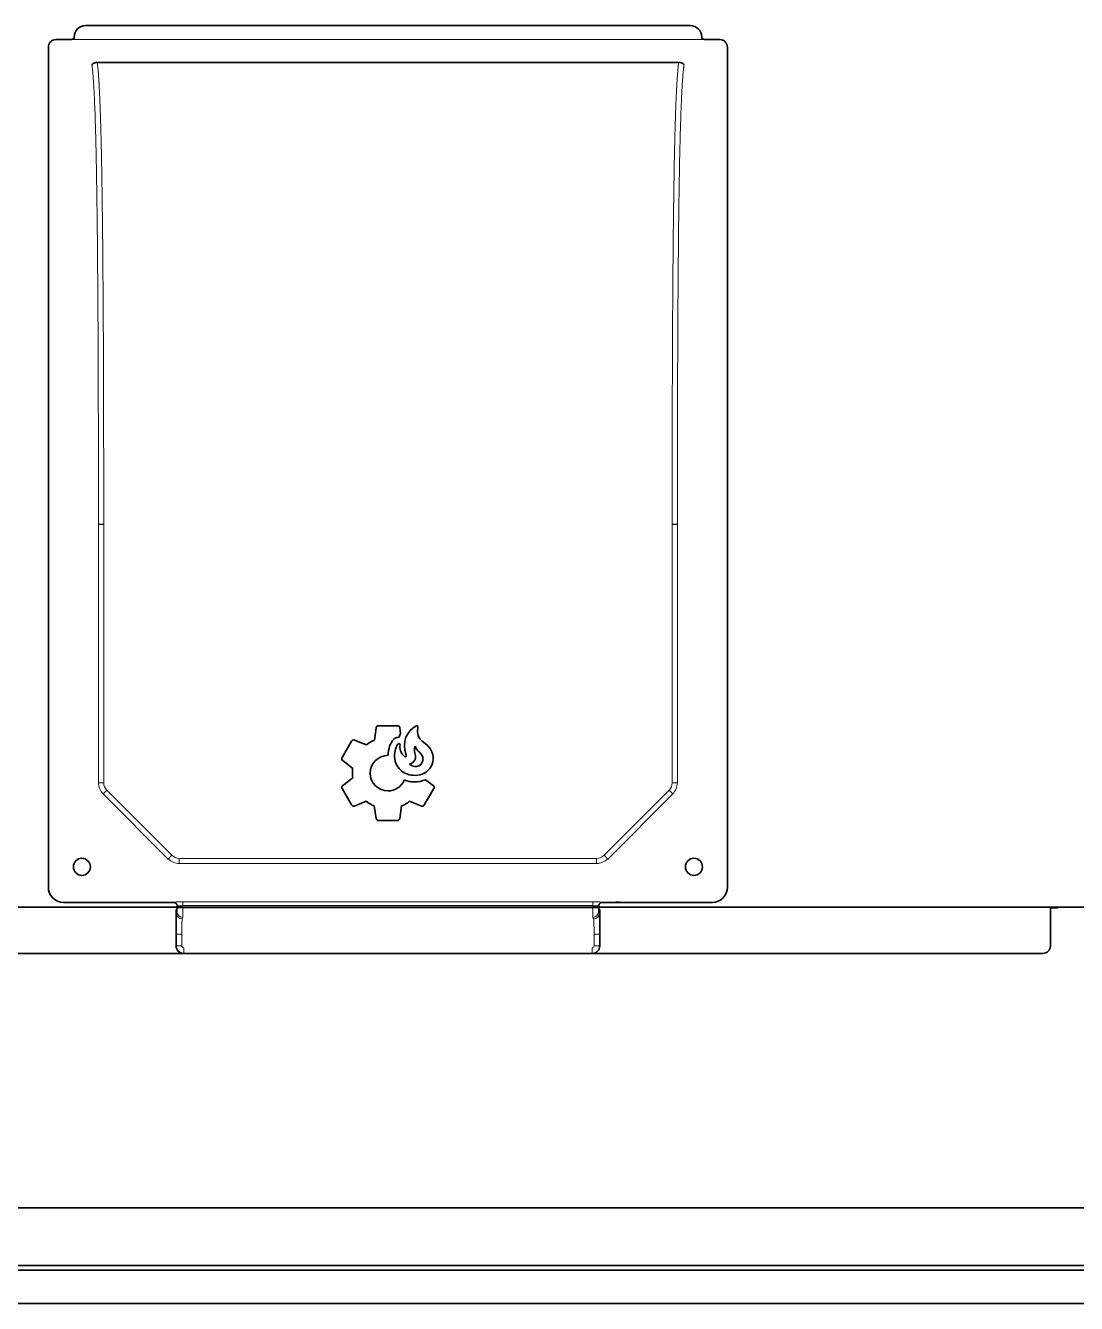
# Model space of a CAD drawing. Extents: x -760 to 4209, y 5795 to 10328.
# Drawn here: x -386.8 to -109.8, y 7999.4 to 8336.1 of the extents above; entities that cross this region are included whole.
import ezdxf

# ---------------------------------------------------------------- set-up
doc = ezdxf.new("R2010")
doc.units = 0
doc.header["$LTSCALE"] = 5
doc.layers.get('0').update_dxf_attribs({"linetype": 'CONTINUOUS', "lineweight": 0})
doc.layers.add('1', color=7, linetype='CONTINUOUS', true_color=0xffffff)
doc.layers.add('ORTHO$15', color=7, linetype='CONTINUOUS', true_color=0xffffff)

msp = doc.modelspace()

# ---------------------------------------------------------------- linework, layer by layer
msp.add_line((-375.03, 8332.38), (-207.6, 8332.38))
at = {"layer": '1', "linetype": 'Continuous', "lineweight": 35}
for p, q in [((-211.63, 8336.07), (-370.99, 8336.07)), ((-380.81, 8330.29), (-380.81, 8109.07)), ((-375.03, 8332.38), (-378.85, 8332.38)), ((-203.78, 8332.38), (-207.6, 8332.38)), ((-201.81, 8330.29), (-201.81, 8109.07)), ((-367.93, 8326.37), (-214.67, 8326.37)), ((-285.62, 8141.48), (-285.6, 8141.46)), ((-347.86, 8105.07), (-376.81, 8105.07)), ((-205.81, 8105.07), (-234.77, 8105.07)), ((-347.15, 8093.6), (-347.15, 8102.04)), ((-347.14, 8103.04), (-346.87, 8103.57)), ((-235.49, 8103.04), (-235.75, 8103.57)), ((-235.47, 8093.6), (-235.47, 8102.04)), ((-237.47, 8091.6), (-345.15, 8091.6))]:
    msp.add_line(p, q, dxfattribs=at)
at = {"layer": '1', "linetype": 'Continuous', "lineweight": 13}
for p, q in [((-366.22, 8204.67), (-367.61, 8204.67)), ((-367.61, 8136.57), (-367.61, 8204.6)), ((-366.22, 8204.6), (-366.22, 8136.57)), ((-215.02, 8204.67), (-216.41, 8204.67)), ((-215.02, 8204.62), (-216.41, 8204.62)), ((-216.41, 8136.57), (-216.41, 8204.62)), ((-215.02, 8204.62), (-215.02, 8136.57)), ((-367.61, 8136.57), (-366.22, 8136.57)), ((-366.39, 8133.64), (-365.42, 8134.61)), ((-365.42, 8134.61), (-348.27, 8117.47)), ((-234.35, 8117.47), (-217.21, 8134.61)), ((-216.24, 8133.63), (-217.21, 8134.61)), ((-215.02, 8136.57), (-216.41, 8136.57)), ((-349.25, 8116.49), (-366.39, 8133.64)), ((-216.24, 8133.63), (-233.38, 8116.49)), ((-380.78, 8109.09), (-380.78, 8130.04)), ((-201.84, 8130.04), (-201.84, 8109.09)), ((-349.25, 8116.49), (-348.27, 8117.47)), ((-233.38, 8116.49), (-234.35, 8117.47)), ((-346.31, 8115.27), (-346.31, 8116.66)), ((-346.31, 8116.66), (-236.31, 8116.66)), ((-236.31, 8115.27), (-346.31, 8115.27)), ((-236.31, 8115.27), (-236.31, 8116.66)), ((-380.81, 8109.07), (-380.78, 8109.09)), ((-201.84, 8109.09), (-201.81, 8109.07)), ((-357.01, 8105.09), (-376.78, 8105.09)), ((-347.86, 8105.07), (-347.84, 8105.11)), ((-346.84, 8104.11), (-346.86, 8104.07)), ((-346.84, 8103.6), (-346.84, 8104.11)), ((-346.84, 8103.6), (-345.34, 8103.6)), ((-345.34, 8105.19), (-345.34, 8104.2)), ((-345.34, 8105.19), (-237.29, 8105.19)), ((-345.34, 8104.2), (-345.34, 8103.6)), ((-237.29, 8104.2), (-345.34, 8104.2)), ((-345.34, 8103.6), (-237.29, 8103.6)), ((-237.29, 8105.19), (-237.29, 8104.2)), ((-237.29, 8103.6), (-237.29, 8104.2)), ((-235.79, 8103.6), (-237.29, 8103.6)), ((-235.77, 8104.07), (-235.79, 8104.11)), ((-235.79, 8104.11), (-235.79, 8103.6)), ((-234.79, 8105.11), (-234.77, 8105.07)), ((-205.84, 8105.09), (-225.61, 8105.09)), ((-347.05, 8102.22), (-346.86, 8102.6)), ((-345.36, 8101.1), (-345.55, 8100.72)), ((-237.08, 8100.72), (-237.27, 8101.1)), ((-235.77, 8102.6), (-235.58, 8102.22)), ((-347.15, 8093.6), (-347.14, 8093.63)), ((-347.14, 8096.72), (-345.64, 8096.72)), ((-347.14, 8093.63), (-347.14, 8096.72)), ((-347.14, 8093.63), (-345.64, 8093.63)), ((-345.64, 8096.72), (-345.64, 8093.63)), ((-236.98, 8093.63), (-236.98, 8096.72)), ((-235.48, 8096.72), (-236.98, 8096.72)), ((-235.48, 8093.63), (-236.98, 8093.63)), ((-235.48, 8096.72), (-235.48, 8093.63)), ((-235.48, 8093.63), (-235.47, 8093.6)), ((-345.14, 8091.63), (-345.15, 8091.6)), ((-345.14, 8091.63), (-345.14, 8093.13)), ((-237.48, 8091.63), (-345.14, 8091.63)), ((-237.48, 8091.63), (-237.48, 8093.13)), ((-237.47, 8091.6), (-237.48, 8091.63))]:
    msp.add_line(p, q, dxfattribs=at)
at = {"layer": '1', "linetype": 'Continuous', "lineweight": 35}
for centre in [(-371.98, 8114.43), (-210.65, 8114.43)]:
    msp.add_circle(centre, 2.25, dxfattribs=at)
for centre, major_axis, ratio, start_param, end_param in [((-370.97, 8333.06), (-2.92, 0.87), 0.983499, 5.005868, 6.567577), ((-211.66, 8333.06), (2.92, 0.87), 0.983499, 5.998794, 7.560502), ((-375.03, 8332.74), (-1, 0), 0.365276, 1.570796, 2.806932), ((-374.1, 8333.09), (0, -0.5), 0.176327, 0.711148, 1.570796), ((-208.52, 8333.09), (0, -0.5), 0.176327, 4.712389, 5.572038), ((-207.6, 8332.74), (-1, 0), 0.365276, 0.334661, 1.570796), ((-378.81, 8330.25), (-0.3, 2.11), 0.938162, 6.149388, 7.702226), ((-203.82, 8330.25), (0.3, 2.11), 0.938162, 4.864145, 6.416982), ((-376.81, 8109.08), (-3.34, -2.22), 0.998023, 5.69633, 7.2653), ((-205.82, 8109.08), (3.34, -2.22), 0.998023, 5.301071, 6.87004), ((-347.86, 8104.07), (-0.447, -0.895), 0.999239, 2.551372, 3.604814), ((-346.87, 8104.57), (0, -1), 0.017455, 0.034907, 1.04843), ((-235.75, 8104.57), (0, -1), 0.017455, 5.234755, 6.248279), ((-234.77, 8104.07), (0.447, -0.895), 0.999239, 2.678371, 3.731813), ((-347.14, 8102.04), (0, -1), 0.017455, 3.176499, 4.712389), ((-235.49, 8102.04), (0, -1), 0.017455, 1.570796, 3.106686), ((-345.15, 8093.6), (-0.89, -1.79), 0.999239, 5.176219, 6.746407), ((-237.47, 8093.6), (0.89, -1.79), 0.999239, 5.819964, 7.390151)]:
    msp.add_ellipse(centre, major_axis=major_axis, ratio=ratio, start_param=start_param, end_param=end_param, dxfattribs=at)
at = {"layer": '1', "linetype": 'Continuous', "lineweight": 13}
for centre, major_axis, ratio, start_param, end_param in [((-360.47, 8137.87), (-6.75, -2.93), 0.815298, 6.002528, 6.538645), ((-360.47, 8137.87), (5.53, 2.41), 0.662987, 2.860935, 3.397052), ((-222.16, 8137.86), (-5.53, 2.41), 0.662987, 2.886133, 3.42225), ((-222.16, 8137.86), (6.75, -2.93), 0.815298, 6.027726, 6.563843), ((-345.02, 8122.42), (2.41, 5.53), 0.662987, 2.886133, 3.42225), ((-237.61, 8122.42), (2.41, -5.53), 0.662987, 6.002528, 6.538645), ((-345.02, 8122.42), (-2.93, -6.75), 0.815298, 6.027726, 6.563843), ((-237.61, 8122.42), (2.93, -6.75), 0.815298, 6.002528, 6.538645), ((-376.78, 8109.09), (-3.33, -2.22), 0.999998, 5.69633, 7.2653), ((-205.84, 8109.09), (3.33, -2.22), 0.999998, 5.301071, 6.870041), ((-345.34, 8105.11), (-2.5, 0), 0.034921, 4.712389, 6.265732), ((-347.84, 8104.11), (-0.894, 0.447), 0.999239, 3.605423, 5.17561), ((-346.86, 8103.6), (0, -1), 0.017455, 0.034907, 1.570796), ((-345.34, 8104.11), (-1.5, 0), 0.058201, 4.712389, 6.265732), ((-345.36, 8103.6), (0, -2.5), 0.006982, 0.034907, 1.570796), ((-237.29, 8105.11), (-2.5, 0), 0.034921, 3.159046, 4.712389), ((-237.29, 8104.11), (-1.5, 0), 0.058201, 3.159046, 4.712389), ((-237.27, 8103.6), (0, -2.5), 0.006982, 4.712389, 6.248279), ((-234.79, 8104.11), (-0.894, -0.447), 0.999239, 4.249168, 5.819355), ((-235.77, 8103.6), (0, -1), 0.017455, 4.712389, 6.248279), ((-225.49, 8105.22), (-4.95, 0), 0.024678, 0.726262, 1.546094), ((-347.04, 8096.72), (0, -5.5), 0.017455, 3.176499, 4.712389), ((-345.55, 8102.22), (-1.34, 0.67), 0.999239, 0.46383, 2.034018), ((-345.36, 8102.6), (-1.34, 0.67), 0.999239, 0.46383, 2.034018), ((-345.54, 8096.72), (0, -4), 0.024001, 3.176499, 4.712389), ((-237.27, 8102.6), (1.34, 0.67), 0.999239, 4.249168, 5.819355), ((-237.08, 8102.22), (1.34, 0.67), 0.999239, 4.249168, 5.819355), ((-237.08, 8096.72), (0, -4), 0.024001, 1.570796, 3.106686), ((-235.58, 8096.72), (0, -5.5), 0.017455, 1.570796, 3.106686), ((-345.14, 8093.63), (1.79, -0.89), 0.99962, 3.605423, 5.17561), ((-345.14, 8093.63), (-0.224, -0.448), 0.999239, 5.176219, 6.746407), ((-237.48, 8093.63), (0.224, -0.448), 0.999239, 5.819964, 7.390151), ((-237.48, 8093.63), (-1.79, -0.89), 0.99962, 1.107575, 2.677762)]:
    msp.add_ellipse(centre, major_axis=major_axis, ratio=ratio, start_param=start_param, end_param=end_param, dxfattribs=at)
at = {"layer": '1', "linetype": 'Continuous', "lineweight": 35}
for points, knots in [([(-374.04, 8332.71), (-374.05, 8332.69), (-374.05, 8332.68), (-374.07, 8332.65), (-374.07, 8332.63), (-374.08, 8332.62)], [0, 0, 0, 0, 0.5, 0.5, 1, 1, 1, 1]), ([(-208.54, 8332.62), (-208.55, 8332.63), (-208.56, 8332.65), (-208.57, 8332.68), (-208.58, 8332.69), (-208.58, 8332.71)], [0, 0, 0, 0, 0.5, 0.5, 1, 1, 1, 1]), ([(-369.34, 8325.81), (-369.33, 8325.82), (-369.33, 8325.82), (-369.32, 8325.83), (-369.32, 8325.83), (-369.31, 8325.84), (-369.29, 8325.85), (-369.26, 8325.89), (-369.22, 8325.92), (-369.14, 8325.98), (-369.09, 8326.01), (-368.93, 8326.11), (-368.81, 8326.17), (-368.57, 8326.27), (-368.32, 8326.34), (-368.06, 8326.37), (-367.93, 8326.37)], [0, 0, 0, 0, 0.015625, 0.015625, 0.023438, 0.023438, 0.03125, 0.0625, 0.125, 0.125, 0.25, 0.25, 0.5, 0.5, 0.75, 1, 1, 1, 1]), ([(-213.26, 8325.81), (-213.27, 8325.82), (-213.28, 8325.82), (-213.28, 8325.83), (-213.29, 8325.83), (-213.29, 8325.84), (-213.31, 8325.85), (-213.32, 8325.87), (-213.36, 8325.9), (-213.38, 8325.92), (-213.46, 8325.98), (-213.51, 8326.01), (-213.68, 8326.11), (-213.79, 8326.17), (-213.94, 8326.23), (-213.97, 8326.24), (-214.03, 8326.26), (-214.06, 8326.27), (-214.16, 8326.3), (-214.22, 8326.32), (-214.41, 8326.35), (-214.54, 8326.37), (-214.67, 8326.37)], [0, 0, 0, 0, 0.015625, 0.015625, 0.023438, 0.023438, 0.03125, 0.0625, 0.0625, 0.125, 0.125, 0.25, 0.25, 0.5, 0.5, 0.5625, 0.5625, 0.625, 0.625, 0.75, 0.75, 1, 1, 1, 1]), ([(-283.88, 8151.58), (-283.73, 8151.67), (-283.53, 8151.63), (-283.44, 8151.47), (-283.39, 8151.4), (-283.38, 8151.31), (-283.4, 8151.23)], [0, 0, 0, 0, 0.5, 0.5, 0.5, 1, 1, 1, 1]), ([(-288.36, 8148.6), (-288.36, 8148.6), (-288.45, 8148.6), (-288.45, 8148.6), (-289.12, 8148.6), (-289.74, 8148.26), (-290.12, 8147.71)], [0, 0, 0, 0, 0.5, 0.5, 0.5, 1, 1, 1, 1]), ([(-288.7, 8146.75), (-288.6, 8146.9), (-288.41, 8146.94), (-288.26, 8146.84), (-288.16, 8146.77), (-288.11, 8146.66), (-288.12, 8146.54)], [0, 0, 0, 0, 0.5, 0.5, 0.5, 1, 1, 1, 1]), ([(-291.27, 8143.81), (-293.89, 8143.81), (-295.99, 8141.71), (-295.99, 8136.53), (-293.9, 8134.43), (-291.31, 8134.43), (-289.42, 8134.43), (-287.71, 8135.56), (-286.98, 8137.31)], [0, 0, 0, 0, 0.333333, 0.333333, 0.666667, 0.666667, 0.666667, 1, 1, 1, 1]), ([(-286.95, 8143.5), (-286.8, 8143.4), (-286.61, 8143.44), (-286.5, 8143.58), (-286.44, 8143.67), (-286.43, 8143.78), (-286.47, 8143.88)], [0, 0, 0, 0, 0.5, 0.5, 0.5, 1, 1, 1, 1]), ([(-346.86, 8104.07), (-346.86, 8104.11), (-346.86, 8104.15), (-346.87, 8104.21), (-346.87, 8104.24), (-346.88, 8104.27), (-346.88, 8104.3), (-346.88, 8104.31), (-346.9, 8104.36), (-346.91, 8104.4), (-346.94, 8104.47), (-346.95, 8104.49), (-346.96, 8104.53), (-346.98, 8104.55), (-346.99, 8104.57)], [0, 0, 0, 0, 0.25, 0.25, 0.375, 0.4375, 0.4375, 0.5, 0.5, 0.75, 0.75, 0.875, 0.875, 1, 1, 1, 1]), ([(-235.64, 8104.57), (-235.66, 8104.53), (-235.68, 8104.49), (-235.71, 8104.42), (-235.72, 8104.39), (-235.73, 8104.36), (-235.73, 8104.34), (-235.74, 8104.33), (-235.75, 8104.27), (-235.76, 8104.23), (-235.76, 8104.17), (-235.76, 8104.15), (-235.77, 8104.11), (-235.77, 8104.09), (-235.77, 8104.07)], [0, 0, 0, 0, 0.25, 0.25, 0.375, 0.4375, 0.4375, 0.5, 0.5, 0.75, 0.75, 0.875, 0.875, 1, 1, 1, 1])]:
    msp.add_open_spline(points, degree=3, knots=knots, dxfattribs=at)
at = {"layer": '1', "linetype": 'Continuous', "lineweight": 13}
for points, knots in [([(-367.61, 8204.67), (-367.61, 8207.52), (-367.61, 8210.37), (-367.62, 8216.08), (-367.62, 8218.93), (-367.62, 8223.21), (-367.63, 8224.63), (-367.63, 8226.77), (-367.63, 8227.84), (-367.63, 8228.91), (-367.63, 8229.62), (-367.63, 8229.97), (-367.64, 8233.18), (-367.65, 8236.02), (-367.66, 8240.27), (-367.66, 8241.69), (-367.67, 8244.52), (-367.68, 8245.93), (-367.69, 8248.75), (-367.69, 8250.16), (-367.71, 8252.97), (-367.71, 8254.38), (-367.73, 8257.18), (-367.73, 8258.58), (-367.75, 8261.38), (-367.76, 8262.77), (-367.78, 8265.56), (-367.79, 8266.95), (-367.81, 8269.72), (-367.82, 8271.1), (-367.84, 8273.87), (-367.85, 8275.24), (-367.88, 8277.99), (-367.89, 8279.36), (-367.91, 8281.41), (-367.92, 8282.09), (-367.93, 8283.46), (-367.94, 8284.14), (-367.97, 8286.17), (-367.99, 8287.53), (-368.01, 8289.04), (-368.01, 8289.21), (-368.01, 8289.55), (-368.02, 8289.72), (-368.02, 8290.22), (-368.04, 8291.23), (-368.05, 8292.23), (-368.08, 8294.21), (-368.1, 8295.52), (-368.14, 8297.46), (-368.15, 8298.1), (-368.17, 8299.38), (-368.18, 8300.01), (-368.22, 8301.9), (-368.25, 8303.14), (-368.3, 8305.57), (-368.33, 8306.77), (-368.38, 8308.53), (-368.4, 8309.11), (-368.42, 8309.83), (-368.42, 8309.97), (-368.43, 8310.26), (-368.44, 8310.4), (-368.45, 8310.82), (-368.46, 8311.1), (-368.5, 8312.49), (-368.54, 8313.56), (-368.6, 8315.1), (-368.62, 8315.6), (-368.67, 8316.58), (-368.69, 8317.06), (-368.73, 8317.99), (-368.75, 8318.44), (-368.8, 8319.32), (-368.82, 8319.75), (-368.85, 8320.27), (-368.86, 8320.37), (-368.87, 8320.57), (-368.88, 8320.67), (-368.9, 8320.97), (-368.91, 8321.17), (-368.95, 8321.74), (-368.98, 8322.11), (-369.03, 8322.8), (-369.06, 8323.13), (-369.1, 8323.6), (-369.11, 8323.76), (-369.14, 8324.05), (-369.15, 8324.2), (-369.18, 8324.48), (-369.19, 8324.61), (-369.22, 8324.88), (-369.24, 8325), (-369.27, 8325.25), (-369.28, 8325.37), (-369.3, 8325.54), (-369.31, 8325.59), (-369.32, 8325.7), (-369.33, 8325.76), (-369.34, 8325.81)], [0, 0, 0, 0, 0.0625, 0.0625, 0.125, 0.125, 0.15625, 0.15625, 0.171875, 0.179687, 0.179687, 0.1875, 0.1875, 0.25, 0.25, 0.28125, 0.28125, 0.3125, 0.3125, 0.34375, 0.34375, 0.375, 0.375, 0.40625, 0.40625, 0.4375, 0.4375, 0.46875, 0.46875, 0.5, 0.5, 0.53125, 0.53125, 0.5625, 0.5625, 0.578125, 0.578125, 0.59375, 0.59375, 0.625, 0.625, 0.628906, 0.628906, 0.632812, 0.632812, 0.640625, 0.65625, 0.65625, 0.6875, 0.6875, 0.703125, 0.703125, 0.71875, 0.71875, 0.75, 0.75, 0.78125, 0.78125, 0.796875, 0.796875, 0.800781, 0.800781, 0.804687, 0.804687, 0.8125, 0.8125, 0.84375, 0.84375, 0.859375, 0.859375, 0.875, 0.875, 0.890625, 0.890625, 0.90625, 0.90625, 0.910156, 0.910156, 0.914062, 0.914062, 0.921875, 0.921875, 0.9375, 0.9375, 0.953125, 0.953125, 0.960937, 0.960937, 0.96875, 0.96875, 0.976562, 0.976562, 0.984375, 0.984375, 0.992187, 0.992187, 0.996094, 0.996094, 1, 1, 1, 1]), ([(-367.93, 8326.37), (-367.92, 8326.26), (-367.9, 8326.15), (-367.87, 8325.92), (-367.86, 8325.8), (-367.83, 8325.55), (-367.82, 8325.42), (-367.79, 8325.16), (-367.78, 8325.02), (-367.75, 8324.74), (-367.74, 8324.6), (-367.71, 8324.3), (-367.69, 8324.15), (-367.65, 8323.67), (-367.63, 8323.34), (-367.58, 8322.65), (-367.55, 8322.28), (-367.51, 8321.7), (-367.5, 8321.51), (-367.48, 8321.21), (-367.48, 8321.11), (-367.46, 8320.9), (-367.46, 8320.8), (-367.43, 8320.28), (-367.4, 8319.86), (-367.36, 8318.97), (-367.34, 8318.52), (-367.29, 8317.59), (-367.27, 8317.11), (-367.23, 8316.13), (-367.21, 8315.63), (-367.15, 8314.08), (-367.11, 8313.01), (-367.07, 8311.62), (-367.06, 8311.27), (-367.05, 8310.91), (-367.04, 8310.77), (-367.04, 8310.7), (-367.03, 8310.48), (-367.03, 8310.34), (-367.01, 8309.62), (-366.99, 8309.04), (-366.94, 8307.27), (-366.91, 8306.07), (-366.86, 8303.63), (-366.83, 8302.39), (-366.79, 8300.49), (-366.78, 8299.86), (-366.76, 8298.58), (-366.75, 8297.93), (-366.71, 8295.99), (-366.69, 8294.67), (-366.66, 8292.68), (-366.65, 8292.01), (-366.64, 8291), (-366.63, 8290.66), (-366.63, 8290.16), (-366.63, 8289.99), (-366.62, 8289.65), (-366.62, 8289.48), (-366.6, 8287.96), (-366.58, 8286.6), (-366.55, 8284.55), (-366.55, 8283.86), (-366.53, 8282.49), (-366.52, 8281.81), (-366.5, 8279.75), (-366.49, 8278.37), (-366.47, 8275.61), (-366.45, 8274.23), (-366.43, 8271.45), (-366.42, 8270.06), (-366.4, 8267.27), (-366.39, 8265.87), (-366.37, 8263.08), (-366.36, 8261.67), (-366.35, 8258.86), (-366.34, 8257.46), (-366.32, 8254.64), (-366.32, 8253.23), (-366.31, 8250.4), (-366.3, 8248.98), (-366.29, 8246.15), (-366.28, 8244.73), (-366.27, 8241.88), (-366.27, 8240.46), (-366.26, 8236.19), (-366.25, 8233.33), (-366.25, 8230.11), (-366.24, 8229.39), (-366.24, 8227.96), (-366.24, 8226.89), (-366.24, 8224.74), (-366.23, 8223.3), (-366.23, 8219), (-366.23, 8216.14), (-366.22, 8210.4), (-366.22, 8207.54), (-366.22, 8204.67)], [0, 0, 0, 0, 0.007812, 0.007812, 0.015625, 0.015625, 0.023437, 0.023437, 0.03125, 0.03125, 0.039062, 0.039062, 0.046875, 0.046875, 0.0625, 0.0625, 0.078125, 0.078125, 0.085937, 0.085937, 0.089844, 0.089844, 0.09375, 0.09375, 0.109375, 0.109375, 0.125, 0.125, 0.140625, 0.140625, 0.15625, 0.15625, 0.1875, 0.1875, 0.195312, 0.197266, 0.197266, 0.199219, 0.199219, 0.203125, 0.203125, 0.21875, 0.21875, 0.25, 0.25, 0.28125, 0.28125, 0.296875, 0.296875, 0.3125, 0.3125, 0.34375, 0.34375, 0.359375, 0.359375, 0.367187, 0.367187, 0.371094, 0.371094, 0.375, 0.375, 0.40625, 0.40625, 0.421875, 0.421875, 0.4375, 0.4375, 0.46875, 0.46875, 0.5, 0.5, 0.53125, 0.53125, 0.5625, 0.5625, 0.59375, 0.59375, 0.625, 0.625, 0.65625, 0.65625, 0.6875, 0.6875, 0.71875, 0.71875, 0.75, 0.75, 0.8125, 0.8125, 0.820312, 0.828125, 0.84375, 0.84375, 0.875, 0.875, 0.9375, 0.9375, 1, 1, 1, 1]), ([(-216.41, 8204.67), (-216.41, 8206.1), (-216.41, 8207.54), (-216.41, 8210.41), (-216.41, 8211.85), (-216.4, 8214.72), (-216.4, 8216.15), (-216.4, 8218.31), (-216.4, 8219.02), (-216.4, 8220.46), (-216.4, 8221.18), (-216.4, 8223.33), (-216.39, 8224.76), (-216.39, 8227.63), (-216.39, 8229.06), (-216.38, 8233.36), (-216.37, 8236.22), (-216.36, 8240.5), (-216.35, 8241.93), (-216.34, 8244.78), (-216.34, 8246.2), (-216.33, 8249.05), (-216.32, 8250.48), (-216.31, 8253.32), (-216.3, 8254.74), (-216.29, 8257.58), (-216.28, 8258.99), (-216.26, 8261.83), (-216.25, 8263.24), (-216.24, 8265.36), (-216.24, 8266.07), (-216.23, 8267.47), (-216.22, 8268.18), (-216.2, 8270.28), (-216.19, 8271.68), (-216.17, 8274.47), (-216.16, 8275.85), (-216.13, 8278.61), (-216.12, 8279.99), (-216.1, 8282.04), (-216.09, 8282.72), (-216.07, 8284.08), (-216.06, 8284.76), (-216.04, 8286.79), (-216.02, 8288.14), (-215.98, 8290.82), (-215.96, 8292.15), (-215.92, 8294.79), (-215.9, 8296.1), (-215.87, 8298.05), (-215.86, 8298.69), (-215.84, 8299.5), (-215.84, 8299.66), (-215.83, 8299.98), (-215.83, 8300.14), (-215.82, 8300.62), (-215.82, 8300.94), (-215.78, 8302.53), (-215.76, 8303.78), (-215.71, 8305.62), (-215.7, 8306.22), (-215.67, 8307.12), (-215.67, 8307.42), (-215.65, 8307.87), (-215.65, 8308.02), (-215.64, 8308.31), (-215.64, 8308.46), (-215.62, 8309.19), (-215.6, 8309.77), (-215.57, 8310.91), (-215.53, 8312.03), (-215.48, 8313.64), (-215.44, 8314.68), (-215.4, 8315.7), (-215.38, 8316.2), (-215.34, 8317.17), (-215.29, 8318.12), (-215.25, 8319.02), (-215.21, 8319.68), (-215.2, 8319.9), (-215.18, 8320.21), (-215.17, 8320.37), (-215.16, 8320.53), (-215.16, 8320.63), (-215.16, 8320.69), (-215.13, 8321.15), (-215.1, 8321.55), (-215.05, 8322.31), (-215.03, 8322.67), (-214.98, 8323.36), (-214.95, 8323.69), (-214.9, 8324.32), (-214.87, 8324.61), (-214.83, 8325.03), (-214.81, 8325.17), (-214.79, 8325.36), (-214.79, 8325.43), (-214.77, 8325.55), (-214.76, 8325.62), (-214.74, 8325.8), (-214.73, 8325.92), (-214.7, 8326.15), (-214.69, 8326.26), (-214.67, 8326.37)], [0, 0, 0, 0, 0.03125, 0.03125, 0.0625, 0.0625, 0.09375, 0.09375, 0.109375, 0.109375, 0.125, 0.125, 0.15625, 0.15625, 0.1875, 0.1875, 0.25, 0.25, 0.28125, 0.28125, 0.3125, 0.3125, 0.34375, 0.34375, 0.375, 0.375, 0.40625, 0.40625, 0.4375, 0.4375, 0.453125, 0.453125, 0.46875, 0.46875, 0.5, 0.5, 0.53125, 0.53125, 0.5625, 0.5625, 0.578125, 0.578125, 0.59375, 0.59375, 0.625, 0.625, 0.65625, 0.65625, 0.6875, 0.6875, 0.703125, 0.703125, 0.707031, 0.707031, 0.710938, 0.710938, 0.71875, 0.71875, 0.75, 0.75, 0.765625, 0.765625, 0.773438, 0.773438, 0.777344, 0.777344, 0.78125, 0.78125, 0.796875, 0.796875, 0.8125, 0.828125, 0.84375, 0.84375, 0.859375, 0.859375, 0.875, 0.890625, 0.890625, 0.898438, 0.898438, 0.902344, 0.904297, 0.904297, 0.90625, 0.90625, 0.921875, 0.921875, 0.9375, 0.9375, 0.953125, 0.953125, 0.96875, 0.96875, 0.976563, 0.976563, 0.980469, 0.980469, 0.984375, 0.984375, 0.992188, 0.992188, 1, 1, 1, 1]), ([(-213.26, 8325.81), (-213.28, 8325.71), (-213.29, 8325.6), (-213.32, 8325.37), (-213.34, 8325.25), (-213.36, 8325.07), (-213.37, 8325.01), (-213.38, 8324.88), (-213.4, 8324.69), (-213.42, 8324.48), (-213.46, 8324.07), (-213.49, 8323.77), (-213.55, 8323.15), (-213.57, 8322.82), (-213.63, 8322.13), (-213.65, 8321.77), (-213.71, 8321.01), (-213.73, 8320.62), (-213.76, 8320.15), (-213.76, 8320.1), (-213.77, 8320), (-213.78, 8319.84), (-213.79, 8319.68), (-213.8, 8319.36), (-213.82, 8319.15), (-213.85, 8318.49), (-213.9, 8317.59), (-213.94, 8316.64), (-213.98, 8315.67), (-214.01, 8315.17), (-214.05, 8314.16), (-214.09, 8313.12), (-214.14, 8311.51), (-214.18, 8310.4), (-214.21, 8309.26), (-214.23, 8308.69), (-214.25, 8307.95), (-214.25, 8307.81), (-214.26, 8307.51), (-214.27, 8307.36), (-214.28, 8306.92), (-214.28, 8306.62), (-214.31, 8305.72), (-214.32, 8305.12), (-214.37, 8303.28), (-214.39, 8302.04), (-214.43, 8300.46), (-214.43, 8300.14), (-214.44, 8299.66), (-214.45, 8299.5), (-214.45, 8299.18), (-214.47, 8298.38), (-214.48, 8297.57), (-214.52, 8295.63), (-214.54, 8294.33), (-214.58, 8291.7), (-214.6, 8290.38), (-214.63, 8287.71), (-214.65, 8286.37), (-214.68, 8284.35), (-214.69, 8283.68), (-214.7, 8282.32), (-214.71, 8281.64), (-214.73, 8279.6), (-214.74, 8278.23), (-214.77, 8275.48), (-214.78, 8274.1), (-214.8, 8271.33), (-214.82, 8269.94), (-214.83, 8267.85), (-214.84, 8266.8), (-214.85, 8265.74), (-214.85, 8265.04), (-214.85, 8264.69), (-214.87, 8262.93), (-214.87, 8261.53), (-214.89, 8258.71), (-214.9, 8257.3), (-214.91, 8254.48), (-214.92, 8253.06), (-214.93, 8250.23), (-214.94, 8248.82), (-214.95, 8245.99), (-214.96, 8244.57), (-214.96, 8241.73), (-214.97, 8240.31), (-214.98, 8236.05), (-214.99, 8233.21), (-215, 8228.93), (-215, 8227.51), (-215, 8224.66), (-215.01, 8223.23), (-215.01, 8221.09), (-215.01, 8220.38), (-215.01, 8218.95), (-215.01, 8218.23), (-215.01, 8216.09), (-215.01, 8214.66), (-215.02, 8211.81), (-215.02, 8210.38), (-215.02, 8207.52), (-215.02, 8206.1), (-215.02, 8204.67)], [0, 0, 0, 0, 0.007812, 0.007812, 0.015625, 0.015625, 0.019531, 0.019531, 0.023437, 0.03125, 0.03125, 0.046875, 0.046875, 0.0625, 0.0625, 0.078125, 0.078125, 0.09375, 0.09375, 0.095703, 0.095703, 0.097656, 0.101562, 0.101562, 0.109375, 0.109375, 0.125, 0.140625, 0.140625, 0.15625, 0.15625, 0.171875, 0.1875, 0.203125, 0.203125, 0.21875, 0.21875, 0.222656, 0.222656, 0.226563, 0.226563, 0.234375, 0.234375, 0.25, 0.25, 0.28125, 0.28125, 0.289063, 0.289063, 0.292969, 0.292969, 0.296875, 0.3125, 0.3125, 0.34375, 0.34375, 0.375, 0.375, 0.40625, 0.40625, 0.421875, 0.421875, 0.4375, 0.4375, 0.46875, 0.46875, 0.5, 0.5, 0.53125, 0.53125, 0.546875, 0.554688, 0.554688, 0.5625, 0.5625, 0.59375, 0.59375, 0.625, 0.625, 0.65625, 0.65625, 0.6875, 0.6875, 0.71875, 0.71875, 0.75, 0.75, 0.8125, 0.8125, 0.84375, 0.84375, 0.875, 0.875, 0.890625, 0.890625, 0.90625, 0.90625, 0.9375, 0.9375, 0.96875, 0.96875, 1, 1, 1, 1]), ([(-380.78, 8131.28), (-380.78, 8133.61), (-380.78, 8135.95), (-380.78, 8147.61), (-380.78, 8156.95), (-380.78, 8203.61), (-380.78, 8240.95), (-380.78, 8280.77), (-380.78, 8283.26), (-380.78, 8295.09), (-380.78, 8304.42), (-380.78, 8316.09), (-380.78, 8318.42), (-380.78, 8320.75)], [0, 0, 0, 0, 0.036944, 0.036944, 0.18472, 0.18472, 0.775825, 0.775825, 0.81528, 0.81528, 0.963056, 0.963056, 1, 1, 1, 1]), ([(-201.84, 8320.78), (-201.84, 8318.45), (-201.84, 8316.11), (-201.84, 8304.45), (-201.84, 8295.11), (-201.84, 8248.45), (-201.84, 8211.11), (-201.84, 8159.61), (-201.84, 8145.45), (-201.84, 8131.28)], [0, 0, 0, 0, 0.036939, 0.036939, 0.184697, 0.184697, 0.775727, 0.775727, 1, 1, 1, 1]), ([(-367.61, 8204.6), (-367.52, 8204.6), (-367.42, 8204.6), (-367.21, 8204.6), (-367.09, 8204.6), (-366.85, 8204.6), (-366.73, 8204.6), (-366.48, 8204.6), (-366.35, 8204.6), (-366.22, 8204.6)], [0, 0, 0, 0, 0.25, 0.25, 0.5, 0.5, 0.75, 0.75, 1, 1, 1, 1]), ([(-380.78, 8130.04), (-380.78, 8130.25), (-380.78, 8130.46), (-380.78, 8130.87), (-380.78, 8131.07), (-380.78, 8131.28)], [0, 0, 0, 0, 0.5, 0.5, 1, 1, 1, 1]), ([(-229.19, 8105.13), (-229.6, 8105.14), (-229.96, 8105.16), (-230.39, 8105.17), (-230.47, 8105.18), (-230.64, 8105.18), (-230.8, 8105.19), (-230.99, 8105.2), (-231.13, 8105.21), (-231.19, 8105.21), (-231.23, 8105.21), (-231.25, 8105.21), (-231.27, 8105.21)], [0, 0, 0, 0, 0.5, 0.5, 0.625, 0.625, 0.75, 0.875, 0.9375, 0.96875, 0.96875, 1, 1, 1, 1])]:
    msp.add_open_spline(points, degree=3, knots=knots, dxfattribs=at)
at = {"layer": '1', "linetype": 'Continuous', "lineweight": 35}
for points in [[(-367.93, 8326.37), (-367.93, 8326.37), (-367.93, 8326.37), (-367.93, 8326.37)], [(-214.67, 8326.37), (-214.67, 8326.37), (-214.67, 8326.37), (-214.67, 8326.37)], [(-294.89, 8147.78), (-294.89, 8147.78), (-294.42, 8151.09), (-294.42, 8151.09)], [(-294.42, 8151.09), (-294.38, 8151.4), (-294.11, 8151.62), (-293.81, 8151.62)], [(-293.81, 8151.62), (-293.81, 8151.62), (-288.81, 8151.62), (-288.81, 8151.62)], [(-288.81, 8151.62), (-288.49, 8151.63), (-288.23, 8151.4), (-288.18, 8151.09)], [(-288.18, 8151.09), (-288.18, 8151.09), (-287.97, 8149.6), (-287.97, 8149.6)], [(-286.47, 8143.88), (-287.87, 8147.47), (-286.2, 8150.21), (-283.88, 8151.58)], [(-283.4, 8151.23), (-284.27, 8147.44), (-280.69, 8147.3), (-279.7, 8144.69)], [(-303.36, 8143.2), (-303.36, 8143.2), (-300.88, 8147.52), (-300.88, 8147.52)], [(-300.88, 8147.52), (-300.73, 8147.8), (-300.4, 8147.92), (-300.11, 8147.81)], [(-300.11, 8147.81), (-300.11, 8147.81), (-297, 8146.56), (-297, 8146.56)], [(-297, 8146.56), (-296.35, 8147.05), (-295.64, 8147.47), (-294.89, 8147.78)], [(-290.12, 8147.71), (-290.62, 8146.93), (-291.2, 8145.67), (-291.27, 8143.81)], [(-287.97, 8149.6), (-288.13, 8149.27), (-288.26, 8148.94), (-288.36, 8148.6)], [(-289.58, 8143.4), (-289.58, 8145.02), (-289.14, 8146.09), (-288.7, 8146.75)], [(-288.12, 8146.54), (-288.23, 8145.64), (-288.1, 8144.38), (-286.95, 8143.5)], [(-284.15, 8146.21), (-284.71, 8144.76), (-283.88, 8143.87), (-284.09, 8142.96)], [(-282.07, 8142.96), (-282.07, 8144.26), (-283.94, 8145.01), (-284.15, 8146.21)], [(-279.7, 8144.69), (-279, 8142.99), (-279.44, 8141.03), (-280.79, 8139.78)], [(-303.21, 8142.4), (-303.46, 8142.59), (-303.53, 8142.93), (-303.36, 8143.2)], [(-300.56, 8140.35), (-300.56, 8140.35), (-303.21, 8142.4), (-303.21, 8142.4)], [(-285.23, 8138.59), (-286.32, 8138.73), (-289.34, 8139.83), (-289.58, 8143.4)], [(-284.09, 8142.96), (-284.27, 8142.21), (-284.87, 8141.64), (-285.61, 8141.48)], [(-285.6, 8141.46), (-283.76, 8139.96), (-282.01, 8141.35), (-282.07, 8142.96)], [(-303.23, 8135.84), (-303.23, 8135.84), (-300.59, 8137.9), (-300.59, 8137.9)], [(-300.68, 8139.12), (-300.67, 8139.53), (-300.64, 8139.94), (-300.56, 8140.35)], [(-300.59, 8137.9), (-300.65, 8138.3), (-300.68, 8138.71), (-300.68, 8139.12)], [(-286.98, 8137.31), (-286.49, 8137.1), (-285.97, 8136.96), (-285.44, 8136.88)], [(-280.79, 8139.78), (-282, 8138.67), (-283.68, 8138.39), (-285.23, 8138.59)], [(-284.32, 8136.81), (-283.31, 8136.8), (-282.31, 8137), (-281.37, 8137.39)], [(-281.37, 8137.39), (-281.37, 8137.39), (-279.38, 8135.83), (-279.38, 8135.83)], [(-303.39, 8135.05), (-303.53, 8135.32), (-303.47, 8135.65), (-303.23, 8135.84)], [(-300.89, 8130.72), (-300.89, 8130.72), (-303.39, 8135.05), (-303.39, 8135.05)], [(-285.44, 8136.88), (-285.07, 8136.84), (-284.7, 8136.81), (-284.32, 8136.81)], [(-279.23, 8135.05), (-279.23, 8135.05), (-281.74, 8130.72), (-281.74, 8130.72)], [(-279.38, 8135.83), (-279.14, 8135.64), (-279.08, 8135.31), (-279.23, 8135.05)], [(-300.12, 8130.44), (-300.41, 8130.33), (-300.74, 8130.45), (-300.89, 8130.72)], [(-297.01, 8131.69), (-297.01, 8131.69), (-300.12, 8130.44), (-300.12, 8130.44)], [(-294.9, 8130.46), (-295.65, 8130.78), (-296.36, 8131.19), (-297.01, 8131.69)], [(-285.61, 8131.69), (-286.26, 8131.19), (-286.97, 8130.78), (-287.72, 8130.46)], [(-282.5, 8130.44), (-282.5, 8130.44), (-285.61, 8131.69), (-285.61, 8131.69)], [(-281.74, 8130.72), (-281.88, 8130.45), (-282.21, 8130.33), (-282.5, 8130.44)], [(-294.43, 8127.16), (-294.43, 8127.16), (-294.9, 8130.46), (-294.9, 8130.46)], [(-293.81, 8126.62), (-294.12, 8126.63), (-294.38, 8126.85), (-294.43, 8127.16)], [(-288.19, 8127.16), (-288.23, 8126.85), (-288.5, 8126.62), (-288.81, 8126.62)], [(-287.72, 8130.46), (-287.72, 8130.46), (-288.19, 8127.16), (-288.19, 8127.16)], [(-288.81, 8126.62), (-288.81, 8126.62), (-293.81, 8126.62), (-293.81, 8126.62)]]:
    msp.add_open_spline(points, degree=3, dxfattribs=at)
at = {"layer": '1', "linetype": 'Continuous', "lineweight": 13}
for points in [[(-367.61, 8204.6), (-367.61, 8204.62), (-367.61, 8204.64), (-367.61, 8204.67)], [(-366.22, 8204.67), (-366.22, 8204.64), (-366.22, 8204.62), (-366.22, 8204.6)], [(-216.41, 8204.62), (-216.41, 8204.64), (-216.41, 8204.65), (-216.41, 8204.67)], [(-215.02, 8204.67), (-215.02, 8204.65), (-215.02, 8204.64), (-215.02, 8204.62)]]:
    msp.add_open_spline(points, degree=3, dxfattribs=at)
at = {"layer": 'ORTHO$15', "color": 7, "linetype": 'Continuous', "lineweight": 35, "extrusion": (0, 1, 0)}
for p, q in [((99.05, 8103.8), (-702.67, 8103.8)), ((-116.72, 8103.6), (-116.51, 8103.6)), ((-116.71, 8103.8), (-116.71, 8102.8)), ((-116.51, 8103.6), (-116.51, 8103.8)), ((-116.51, 8103.6), (-114.71, 8103.6)), ((-116.71, 8102.8), (-116.71, 8093.6)), ((-532.31, 8091.6), (-118.71, 8091.6)), ((-59.71, 8024.6), (-526.31, 8024.6)), ((-526.31, 8024.6), (-59.71, 8024.6)), ((-13.41, 8009.4), (-757.31, 8009.4)), ((-692.66, 8008.2), (-8.93, 8008.2)), ((34.04, 7999.4), (-692.66, 7999.4))]:
    msp.add_line(p, q, dxfattribs=at)
at = {"layer": 'ORTHO$15', "color": 7, "linetype": 'Continuous', "lineweight": 35}
msp.add_arc((-118.71, 8093.6), 2, 270, 0, dxfattribs=at)

doc.saveas('drawing.dxf')
